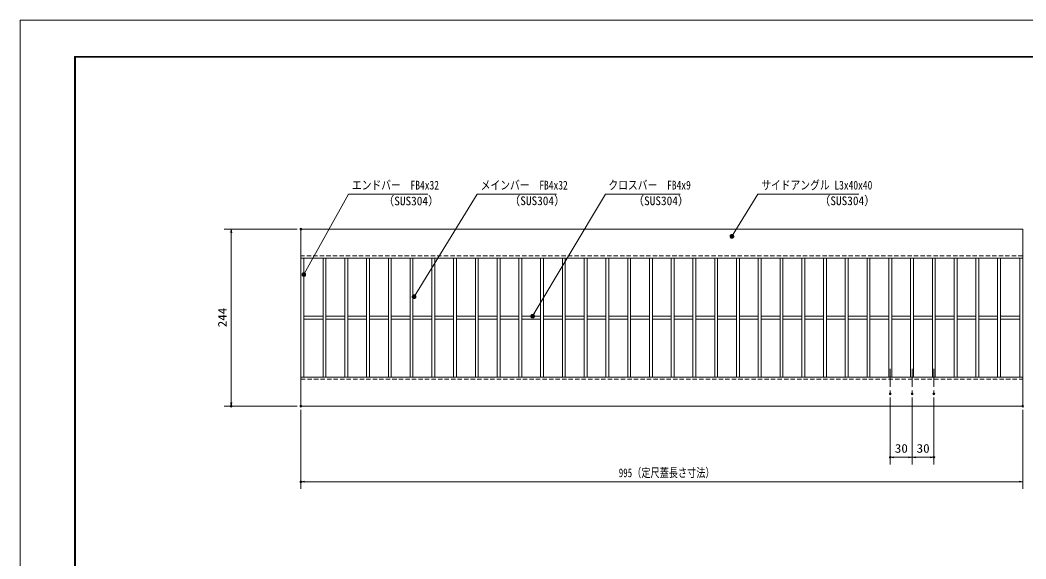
# Model space of a CAD drawing. Units: millimetres, scale not verified. Extents: x -1050 to 1050, y -742 to 742.
# Drawn here: x -1050 to 337, y 0 to 742 of the extents above; entities that cross this region are included whole.
import ezdxf
from ezdxf.enums import TextEntityAlignment as Align

# ---------------------------------------------------------------- set-up
doc = ezdxf.new("R2010")
doc.units = ezdxf.units.MM
doc.header["$LTSCALE"] = 5
doc.header["$PDMODE"] = 32
doc.header["$PDSIZE"] = 2.5
doc.linetypes.add('CHAIN1', pattern=[8, 5, -1, 1, -1])
doc.linetypes.add('DASHED1', pattern=[1.8, 1.2, -0.6])
for name, color, linetype, lineweight in [('0-0_7-図\u3000枠', 4, 'Continuous', 9), ('0-1_寸法注釈', 2, 'Continuous', 9), ('0-2_蓋', 5, 'Continuous', 9), ('0-3_0', 5, 'Continuous', 9), ('0-4_DEFPOINTS', 134, 'Continuous', 9), ('0-5_中心線', 6, 'CHAIN1', 9), ('0-6_破線', 4, 'DASHED1', 9)]:
    doc.layers.add(name, color=color, linetype=linetype, lineweight=lineweight)
doc.styles.add('ＭＳ ゴシック', font='')
doc.styles.get('ＭＳ ゴシック').set_extended_font_data('MS Gothic')

# ---------------------------------------------------------------- blocks, each defined once
blk = doc.blocks.new('_OPEN')
at = {"layer": '0-3_0', "color": 2}
blk.add_line((0, 0), (-5, 0), dxfattribs=at)
blk.add_lwpolyline([(-5, 0.833), (0, 0), (-5, -0.833)], dxfattribs=at)
blk = doc.blocks.new('_Dot')
at = {"layer": '0-3_0'}
for p, q in [((-2.5, 0), (-5, 0)), ((2.445, 0.5), (-2.445, 0.5)), ((1.997, 1.5), (-1.997, 1.5)), ((2.289, -0.995), (-2.289, -0.995)), ((1.499, -1.995), (-1.499, -1.995))]:
    blk.add_line(p, q, dxfattribs=at)
for points in [[(2.5, 0), (2.48, 0.313), (2.421, 0.622), (2.324, 0.92), (2.191, 1.204), (2.023, 1.469), (1.822, 1.711), (1.594, 1.926), (1.34, 2.111), (1.064, 2.262), (0.773, 2.378), (0.468, 2.456), (0.157, 2.495), (-0.157, 2.495), (-0.468, 2.456), (-0.773, 2.378), (-1.064, 2.262), (-1.34, 2.111), (-1.594, 1.926), (-1.822, 1.711), (-2.023, 1.469), (-2.191, 1.204), (-2.324, 0.92), (-2.421, 0.622), (-2.48, 0.313), (-2.5, 0), (0, 0)], [(-2.5, 0), (-2.48, -0.313), (-2.421, -0.622), (-2.324, -0.92), (-2.191, -1.204), (-2.023, -1.469), (-1.822, -1.711), (-1.594, -1.926), (-1.34, -2.111), (-1.064, -2.262), (-0.773, -2.378), (-0.468, -2.456), (-0.157, -2.495), (0.157, -2.495), (0.468, -2.456), (0.773, -2.378), (1.064, -2.262), (1.34, -2.111), (1.594, -1.926), (1.822, -1.711), (2.023, -1.469), (2.191, -1.204), (2.324, -0.92), (2.421, -0.622), (2.48, -0.313), (2.5, 0), (0, 0)]]:
    blk.add_lwpolyline(points, close=True, dxfattribs=at)

msp = doc.modelspace()

# ---------------------------------------------------------------- linework, layer by layer
at = {"layer": '0-0_7-図\u3000枠'}
for p, q in [((-975, -692.5), (-975, 692.5)), ((-973.75, -691.25), (-973.75, 691.25)), ((-973.75, 691.25), (998.75, 691.25))]:
    msp.add_line(p, q, dxfattribs=at)
msp.add_lwpolyline([(-975, 692.5), (1000, 692.5), (1000, -692.5)], dxfattribs=at)
at = {"layer": '0-1_寸法注釈'}
for p, q in [((-667.864, 454.475), (-768.891, 454.475)), ((-758.891, 449.475), (-758.891, 215.475)), ((149.636, 222.328), (149.636, 129.975)), ((179.636, 222.328), (179.636, 129.975)), ((179.636, 222.328), (179.636, 129.975)), ((209.636, 222.328), (209.636, 129.975)), ((-667.864, 210.475), (-768.891, 210.475)), ((-662.864, 205.475), (-662.864, 96.344)), ((332.136, 205.475), (332.136, 96.344)), ((174.636, 139.975), (154.636, 139.975)), ((184.636, 139.975), (204.636, 139.975)), ((327.136, 106.344), (-657.864, 106.344))]:
    msp.add_line(p, q, dxfattribs=at)
for points in [[(-488.121, 502.749), (-597.345, 502.749), (-658.373, 392.733)], [(-310.561, 502.749), (-419.785, 502.749), (-506.358, 362.23)], [(-139.927, 502.749), (-243.134, 502.749), (-342.93, 335.332)], [(106.197, 502.749), (-33.113, 502.749), (-68.163, 445.322)]]:
    msp.add_lwpolyline(points, dxfattribs=at)
at = {"layer": '0-2_蓋'}
for p, q in [((-662.864, 210.475), (-662.864, 454.475)), ((332.136, 454.475), (-662.864, 454.475)), ((332.136, 210.475), (332.136, 454.475)), ((332.136, 414.475), (-662.864, 414.475)), ((-658.864, 250.475), (-658.864, 414.475)), ((-632.364, 414.475), (-632.364, 250.475)), ((-628.364, 414.475), (-628.364, 250.475)), ((-602.364, 414.475), (-602.364, 250.475)), ((-598.364, 414.475), (-598.364, 250.475)), ((-572.364, 414.475), (-572.364, 250.475)), ((-568.364, 414.475), (-568.364, 250.475)), ((-542.364, 414.475), (-542.364, 250.475)), ((-538.364, 414.475), (-538.364, 250.475)), ((-512.364, 414.475), (-512.364, 250.475)), ((-508.364, 414.475), (-508.364, 250.475)), ((-482.364, 414.475), (-482.364, 250.475)), ((-478.364, 414.475), (-478.364, 250.475)), ((-452.364, 414.475), (-452.364, 250.475)), ((-448.364, 414.475), (-448.364, 250.475)), ((-422.364, 414.475), (-422.364, 250.475)), ((-418.364, 414.475), (-418.364, 250.475)), ((-392.364, 414.475), (-392.364, 250.475)), ((-388.364, 414.475), (-388.364, 250.475)), ((-362.364, 414.475), (-362.364, 250.475)), ((-358.364, 414.475), (-358.364, 250.475)), ((-332.364, 414.475), (-332.364, 250.475)), ((-328.364, 414.475), (-328.364, 250.475)), ((-302.364, 414.475), (-302.364, 250.475)), ((-298.364, 414.475), (-298.364, 250.475)), ((-272.364, 414.475), (-272.364, 250.475)), ((-268.364, 414.475), (-268.364, 250.475)), ((-242.364, 414.475), (-242.364, 250.475)), ((-238.364, 414.475), (-238.364, 250.475)), ((-212.364, 414.475), (-212.364, 250.475)), ((-208.364, 414.475), (-208.364, 250.475)), ((-182.364, 414.475), (-182.364, 250.475)), ((-178.364, 414.475), (-178.364, 250.475)), ((-152.364, 414.475), (-152.364, 250.475)), ((-148.364, 414.475), (-148.364, 250.475)), ((-122.364, 414.475), (-122.364, 250.475)), ((-118.364, 414.475), (-118.364, 250.475)), ((-92.364, 414.475), (-92.364, 250.475)), ((-88.364, 414.475), (-88.364, 250.475)), ((-62.364, 414.475), (-62.364, 250.475)), ((-58.364, 414.475), (-58.364, 250.475)), ((-32.364, 414.475), (-32.364, 250.475)), ((-28.364, 414.475), (-28.364, 250.475)), ((-2.364, 414.475), (-2.364, 250.475)), ((1.636, 414.475), (1.636, 250.475)), ((27.636, 414.475), (27.636, 250.475)), ((31.636, 414.475), (31.636, 250.475)), ((57.636, 414.475), (57.636, 250.475)), ((61.636, 414.475), (61.636, 250.475)), ((87.636, 414.475), (87.636, 250.475)), ((91.636, 414.475), (91.636, 250.475)), ((117.636, 414.475), (117.636, 250.475)), ((121.636, 414.475), (121.636, 250.475)), ((147.636, 414.475), (147.636, 250.475)), ((151.636, 414.475), (151.636, 250.475)), ((177.636, 414.475), (177.636, 250.475)), ((181.636, 414.475), (181.636, 250.475)), ((207.636, 414.475), (207.636, 250.475)), ((211.636, 414.475), (211.636, 250.475)), ((237.636, 414.475), (237.636, 250.475)), ((241.636, 414.475), (241.636, 250.475)), ((267.636, 414.475), (267.636, 250.475)), ((271.636, 414.475), (271.636, 250.475)), ((297.636, 414.475), (297.636, 250.475)), ((301.636, 414.475), (301.636, 250.475)), ((328.136, 250.475), (328.136, 414.475)), ((-632.364, 334.475), (-658.864, 334.475)), ((-602.364, 334.475), (-628.364, 334.475)), ((-572.364, 334.475), (-598.364, 334.475)), ((-542.364, 334.475), (-568.364, 334.475)), ((-512.364, 334.475), (-538.364, 334.475)), ((-482.364, 334.475), (-508.364, 334.475)), ((-452.364, 334.475), (-478.364, 334.475)), ((-422.364, 334.475), (-448.364, 334.475)), ((-392.364, 334.475), (-418.364, 334.475)), ((-362.364, 334.475), (-388.364, 334.475)), ((-332.364, 334.475), (-358.364, 334.475)), ((-302.364, 334.475), (-328.364, 334.475)), ((-272.364, 334.475), (-298.364, 334.475)), ((-242.364, 334.475), (-268.364, 334.475)), ((-212.364, 334.475), (-238.364, 334.475)), ((-182.364, 334.475), (-208.364, 334.475)), ((-152.364, 334.475), (-178.364, 334.475)), ((-122.364, 334.475), (-148.364, 334.475)), ((-92.364, 334.475), (-118.364, 334.475)), ((-62.364, 334.475), (-88.364, 334.475)), ((-32.364, 334.475), (-58.364, 334.475)), ((-2.364, 334.475), (-28.364, 334.475)), ((27.636, 334.475), (1.636, 334.475)), ((57.636, 334.475), (31.636, 334.475)), ((87.636, 334.475), (61.636, 334.475)), ((117.636, 334.475), (91.636, 334.475)), ((147.636, 334.475), (121.636, 334.475)), ((177.636, 334.475), (151.636, 334.475)), ((207.636, 334.475), (181.636, 334.475)), ((237.636, 334.475), (211.636, 334.475)), ((267.636, 334.475), (241.636, 334.475)), ((297.636, 334.475), (271.636, 334.475)), ((328.136, 334.475), (301.636, 334.475)), ((-632.364, 330.475), (-658.864, 330.475)), ((-602.364, 330.475), (-628.364, 330.475)), ((-572.364, 330.475), (-598.364, 330.475)), ((-542.364, 330.475), (-568.364, 330.475)), ((-512.364, 330.475), (-538.364, 330.475)), ((-482.364, 330.475), (-508.364, 330.475)), ((-452.364, 330.475), (-478.364, 330.475)), ((-422.364, 330.475), (-448.364, 330.475)), ((-392.364, 330.475), (-418.364, 330.475)), ((-362.364, 330.475), (-388.364, 330.475)), ((-332.364, 330.475), (-358.364, 330.475)), ((-302.364, 330.475), (-328.364, 330.475)), ((-272.364, 330.475), (-298.364, 330.475)), ((-242.364, 330.475), (-268.364, 330.475)), ((-212.364, 330.475), (-238.364, 330.475)), ((-182.364, 330.475), (-208.364, 330.475)), ((-152.364, 330.475), (-178.364, 330.475)), ((-122.364, 330.475), (-148.364, 330.475)), ((-92.364, 330.475), (-118.364, 330.475)), ((-62.364, 330.475), (-88.364, 330.475)), ((-32.364, 330.475), (-58.364, 330.475)), ((-2.364, 330.475), (-28.364, 330.475)), ((27.636, 330.475), (1.636, 330.475)), ((57.636, 330.475), (31.636, 330.475)), ((87.636, 330.475), (61.636, 330.475)), ((117.636, 330.475), (91.636, 330.475)), ((147.636, 330.475), (121.636, 330.475)), ((177.636, 330.475), (151.636, 330.475)), ((207.636, 330.475), (181.636, 330.475)), ((237.636, 330.475), (211.636, 330.475)), ((267.636, 330.475), (241.636, 330.475)), ((297.636, 330.475), (271.636, 330.475)), ((328.136, 330.475), (301.636, 330.475)), ((-662.864, 250.475), (332.136, 250.475)), ((-662.864, 210.475), (332.136, 210.475))]:
    msp.add_line(p, q, dxfattribs=at)
at = {"layer": '0-4_DEFPOINTS'}
msp.add_lwpolyline([(-1050, -742.5), (-1050, 742.5), (1050, 742.5), (1050, -742.5)], close=True, dxfattribs=at)
for p in [(-662.864, 454.475), (149.636, 227.328), (179.636, 227.328), (209.636, 227.328), (-758.891, 210.475), (-662.864, 210.475), (332.136, 210.475), (149.636, 139.975), (209.636, 139.975), (-662.864, 106.344)]:
    msp.add_point(p, dxfattribs=at)
at = {"layer": '0-5_中心線'}
for p, q in [((149.636, 261.969), (149.636, 227.328)), ((179.636, 261.969), (179.636, 227.328)), ((209.636, 261.969), (209.636, 227.328))]:
    msp.add_line(p, q, dxfattribs=at)
at = {"layer": '0-6_破線'}
for p, q in [((332.136, 417.475), (-662.864, 417.475)), ((-662.864, 247.475), (332.136, 247.475))]:
    msp.add_line(p, q, dxfattribs=at)

# ---------------------------------------------------------------- block references
at = {"layer": '0-1_寸法注釈'}
for name, p, rotation in [('_OPEN', (-758.891, 454.475), 90), ('_Dot', (-68.694, 444.475), 237.88131), ('_Dot', (-658.864, 391.862), 240.58548), ('_Dot', (-506.887, 361.381), 238.06843), ('_Dot', (-343.446, 334.475), 238.94944), ('_OPEN', (-758.891, 210.475), 270), ('_OPEN', (149.636, 139.975), 180), ('_OPEN', (179.636, 139.975), 180), ('_OPEN', (-662.864, 106.344), 180)]:
    msp.add_blockref(name, p, dxfattribs=dict(at, rotation=rotation))
for p in [(179.636, 139.975), (209.636, 139.975), (332.136, 106.344)]:
    msp.add_blockref('_OPEN', p, dxfattribs=at)

# ---------------------------------------------------------------- texts
at = {"layer": '0-1_寸法注釈', "color": 7, "style": 'ＭＳ ゴシック'}
for s, height, width, p in [('エンドバー\u3000FB4x32', 12.02, 0.8, (-592.568, 505.436)), ('メインバー\u3000FB4x32', 12.02, 0.8, (-415.007, 505.436)), ('クロスバー\u3000FB4x9', 12.03, 0.8, (-238.968, 505.436)), ('サイドアングル L3x40x40', 12.03, 0.8, (-28.335, 505.436)), ('（SUS304）', 12.02, 0.95, (-549.82, 483.644)), ('（SUS304）', 12.02, 0.95, (-376.077, 483.881)), ('（SUS304）', 12.02, 0.95, (-205.364, 483.881)), ('（SUS304）', 12.02, 0.95, (51.418, 483.881)), ('30', 12.02, 1.1, (155.903, 142.662)), ('30', 12.02, 1.1, (185.903, 142.662)), ('995（定尺蓋長さ寸法）', 12.03, 0.75, (-224.663, 109.031))]:
    msp.add_text(s, height=height, dxfattribs=dict(at, width=width)).set_placement(p, align=Align.BOTTOM_LEFT)
at = {"layer": '0-1_寸法注釈', "color": 7, "style": 'ＭＳ ゴシック', "width": 1.1}
msp.add_text('244', height=12.02, rotation=90, dxfattribs=at).set_placement((-761.578, 319.157), align=Align.BOTTOM_LEFT)

doc.saveas('drawing.dxf')
